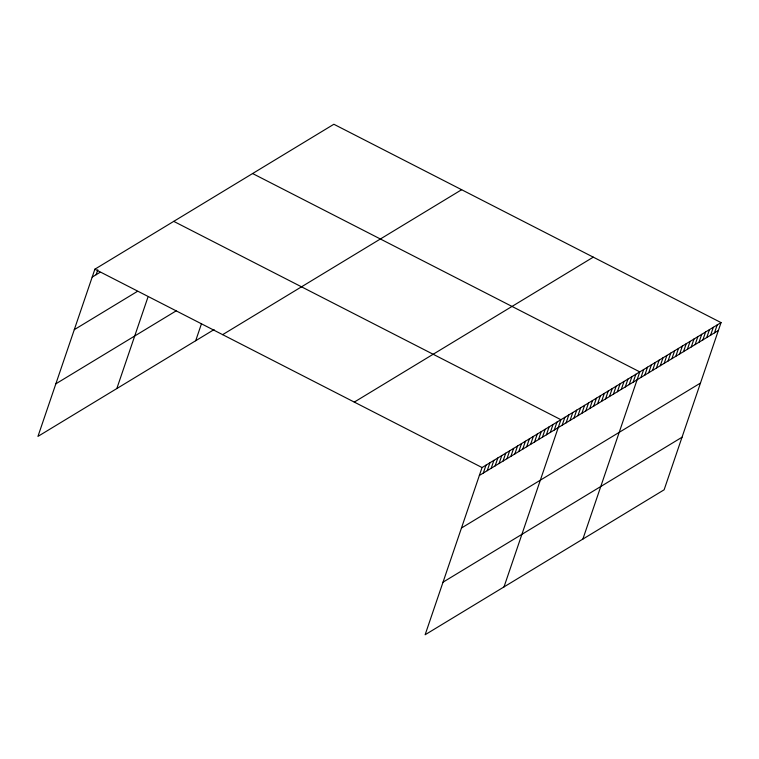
<?xml version="1.0" encoding="UTF-8"?>
<svg xmlns="http://www.w3.org/2000/svg" width="759" height="759" viewBox="0 0 759 759"><rect width="100%" height="100%" fill="white"/><g stroke="black" fill="none" stroke-linecap="round" stroke-linejoin="round"><path stroke-width="1.14" d="M721.05 322.603L482.05 467.544L425.135 634.742L664.125 489.802L721.05 322.603L333.865 124.258L94.875 269.198L37.95 436.397L214.066 329.586M96.127 274.711L97.807 269.768M116.82 388.57L147.882 297.31M195.689 340.734L201.533 323.571M483.303 473.056L485.997 465.153M487.25 470.665L489.934 462.762M491.196 468.275L493.881 460.371M495.134 465.884L497.828 457.981M499.08 463.493L501.765 455.59M503.027 461.092L505.712 453.199M506.965 458.702L509.659 450.799M510.911 456.311L513.596 448.408M514.849 453.92L517.543 446.017M518.795 451.529L521.49 443.626M522.742 449.138L525.427 441.235M526.68 446.747L529.374 438.844M530.626 444.357L533.321 436.453M534.573 441.966L537.258 434.063M538.51 439.575L541.205 431.672M542.457 437.184L545.152 429.281M546.404 434.793L549.089 426.89M550.341 432.402L553.036 424.499M554.288 430.002L556.973 422.108M504.004 586.916L560.92 419.708L173.735 221.362M562.172 425.22L564.867 417.317M566.119 422.829L568.804 414.926M570.066 420.439L572.751 412.535M574.003 418.048L576.698 410.145M577.95 415.657L580.635 407.754M581.887 413.266L584.582 405.363M585.834 410.875L588.529 402.972M589.781 408.484L592.466 400.581M593.718 406.093L596.413 398.19M597.665 403.703L600.36 395.8M601.612 401.312L604.297 393.409M605.549 398.911L608.244 391.018M609.496 396.521L612.19 388.627M613.443 394.13L616.128 386.227M617.38 391.739L620.075 383.836M621.327 389.348L624.021 381.445M625.274 386.957L627.959 379.054M629.211 384.566L631.905 376.663M633.158 382.175L635.843 374.272M582.874 539.08L639.79 371.882L252.605 173.536M640.966 377.441L643.66 369.538M644.837 375.088L647.531 367.185M648.708 372.745L651.402 364.842M652.579 370.401L655.273 362.498M656.45 368.049L659.135 360.146M660.321 365.705L663.005 357.802M664.191 363.352L666.876 355.459M668.053 361.009L670.747 353.106M671.924 358.665L674.618 350.762M675.795 356.313L678.489 348.419M679.666 353.969L682.35 346.066M683.536 351.626L686.221 343.723M687.407 349.273L690.092 341.37M691.269 346.929L693.963 339.026M695.14 344.586L697.834 336.683M699.011 342.233L701.705 334.33M702.881 339.89L705.576 331.987M706.752 337.546L709.437 329.643M710.623 335.193L713.308 327.29M714.494 332.85L717.179 324.947M92.181 277.101L100.065 272.32M74.287 329.672L137.379 291.399M55.843 383.826L176.126 310.886M222.643 334.653L461.643 189.712M354.282 402.09L593.282 257.149M479.365 475.447L718.356 330.507M461.463 528.017L700.462 383.067M443.028 582.181L682.028 437.231M94.875 269.198L482.05 467.544"/></g></svg>
